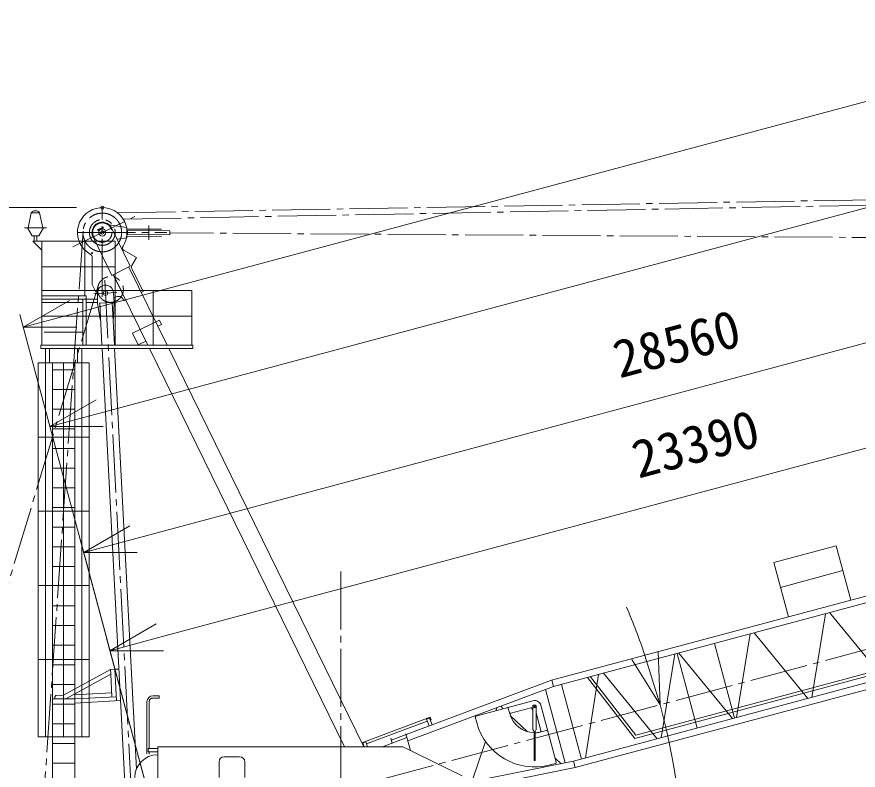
# Model space of a CAD drawing. Units: millimetres, scale not verified. Extents: x -35305 to 35349, y -48327 to 51747.
# Drawn here: x -24586 to -11538, y 16753 to 28435 of the extents above; entities that cross this region are included whole.
import ezdxf
from ezdxf.enums import TextEntityAlignment as Align

# ---------------------------------------------------------------- set-up
doc = ezdxf.new("R2010")
doc.units = ezdxf.units.MM
doc.header["$LTSCALE"] = 100
doc.header["$PDMODE"] = 32
doc.header["$PDSIZE"] = 50
doc.linetypes.add('CHAIN2', pattern=[12, 9, -1, 1, -1])
for name, color, linetype, lineweight in [('0-1_10 常用実線', 3, 'Continuous', 18), ('0-3_12 常用一点鎖線', 3, 'CHAIN2', 18), ('0-4_05 寸法', 7, 'Continuous', 18)]:
    doc.layers.add(name, color=color, linetype=linetype, lineweight=lineweight)
doc.styles.add('ＭＳ ゴシック', font='')
doc.styles.get('ＭＳ ゴシック').set_extended_font_data('MS Gothic')

msp = doc.modelspace()

# ---------------------------------------------------------------- linework, layer by layer
at = {"layer": '0-1_10 常用実線'}
for p, q in [((-24411.3, 25164.6), (-24362.2, 25396.9)), ((-24232.2, 25396.9), (-24362.2, 25396.9)), ((-24183, 25164.6), (-24232.2, 25396.9)), ((-22880.2, 25168.3), (-23153, 25209.1)), ((-24467.2, 25164.6), (-24127.2, 25164.6)), ((-24422.6, 25164.6), (-24348.9, 25036.9)), ((-24171.7, 25164.6), (-24245.4, 25036.9)), ((-23336, 25130.8), (-23246.2, 25174.8)), ((-23336, 25130.8), (-23330.3, 25119.1)), ((-23330.3, 25119.1), (-23240.5, 25163.1)), ((-23246.2, 25174.8), (-23240.5, 25163.1)), ((-23117.1, 25161.2), (-22826, 24566.6)), ((-22880.2, 25168.3), (-22881.3, 25008.3)), ((-22340.4, 25139.7), (-22880.4, 25143.3)), ((-22868.1, 25119.2), (-22868.5, 25057.2)), ((-22868.5, 25057.2), (-22213.5, 25052.9)), ((-22868.1, 25119.2), (-22213.1, 25114.9)), ((-22525.4, 25141), (-22555.4, 25141.2)), ((-22213.1, 25114.9), (-22213.5, 25052.9)), ((-24348.9, 25036.9), (-24245.4, 25036.9)), ((-24339.1, 24955.8), (-24197.2, 24813.9)), ((-24339.1, 24955.8), (-23059.4, 24955.8)), ((-24317.2, 24955.8), (-24317.2, 25036.9)), ((-24277.2, 24955.8), (-24277.2, 25036.9)), ((-24197.2, 23340.8), (-24197.2, 24955.8)), ((-23530.4, 24955.8), (-23530.4, 24105.8)), ((-23404.5, 25020.4), (-23113.4, 24425.9)), ((-23059.4, 24955.8), (-23059.4, 23340.8)), ((-22881.3, 25008.3), (-23032.1, 24987.8)), ((-22341.1, 25029.7), (-22881.1, 25033.3)), ((-22731.7, 24704.3), (-22920.9, 24808.9)), ((-23415.8, 24281.6), (-23415.8, 24707.1)), ((-22731.7, 24704.3), (-22801.9, 24577.2)), ((-24197.2, 24555.8), (-23059.4, 24555.8)), ((-23113.4, 24425.9), (-22826, 24566.6)), ((-22849.6, 24555), (-22255.1, 23340.8)), ((-22803, 24531.1), (-22628.9, 24175.4)), ((-23089.7, 24437.4), (-22552.8, 23340.8)), ((-23089.7, 24437.4), (-22975.7, 24204.4)), ((-23336.7, 24120.1), (-23415.8, 24281.6)), ((-16291.8, 18146), (6865.5, 24351)), ((-24197.2, 24190.8), (-21874.4, 24190.8)), ((-23336.7, 24149.1), (-23336.8, 23991.3)), ((-23086.9, 24155.6), (-23079.1, 24005.8)), ((-22657, 24161.6), (-22628.9, 24175.4)), ((-22474.4, 24190.8), (-22474.4, 23340.8)), ((-21874.4, 23340.8), (-21874.4, 24190.8)), ((-16260.9, 18049.1), (6888.3, 24251.9)), ((-24197.2, 24105.8), (-23510.8, 24105.8)), ((-24197.2, 24055.8), (-23510.8, 24055.8)), ((-23560.8, 24055.8), (-23560.8, 23340.8)), ((-23510.8, 24105.8), (-23510.8, 23340.8)), ((-23510.8, 24055.8), (-23336.7, 24055.8)), ((-23082.6, 24073.1), (-23044.4, 24091.8)), ((-22937.4, 24055.1), (-22925.3, 24030.3)), ((-22925.3, 24030.3), (-22897.2, 24044.1)), ((-24197.2, 24005.8), (-23560.8, 24005.8)), ((-23510.8, 24005.8), (-23336.8, 24005.8)), ((-23336.8, 23991.3), (-23295.8, 23744.1)), ((-23308.8, 23993.8), (-23099, 24004.7)), ((-23299.1, 23994.3), (-23265.6, 23350.8)), ((-23074.1, 23340.8), (-23108.7, 24004.2)), ((-23079.1, 24005.8), (-23086, 23755.1)), ((-24197.2, 23793.2), (-21874.4, 23793.2)), ((-23095.7, 23754.6), (-23086, 23755.1)), ((-23286.1, 23744.6), (-23295.8, 23744.1)), ((-22790.5, 23527.6), (-22374.9, 23731)), ((-22399.4, 23635.5), (-22341.9, 23663.7)), ((-22374.9, 23731), (-22341.9, 23663.7)), ((-24160.8, 23545.8), (-23560.8, 23545.8)), ((-22790.5, 23527.6), (-22702.5, 23347.9)), ((-22702.5, 23347.9), (-22584.6, 23405.7)), ((-24213.8, 23340.8), (-21857.8, 23340.8)), ((-24213.8, 23290.8), (-24213.8, 23340.8)), ((-24213.8, 23290.8), (-21857.8, 23290.8)), ((-24142.8, 23067.8), (-24142.8, 23290.8)), ((-24077.8, 23067.8), (-24077.8, 23290.8)), ((-23643.8, 23067.8), (-23643.8, 23290.8)), ((-23578.8, 23067.8), (-23578.8, 23290.8)), ((-23560.8, 23289.3), (-23560.8, 23290.8)), ((-23262.5, 23290.8), (-22863.3, 15625.7)), ((-22731.8, 16767.3), (-23071.5, 23290.8)), ((-19505, 17115.4), (-22528.4, 23290.8)), ((-19207.3, 17115.4), (-22230.6, 23290.8)), ((-21857.8, 23340.8), (-21857.8, 23290.8)), ((-24257.6, 23067.8), (-23463.9, 23067.8)), ((-24257.6, 23067.8), (-24257.6, 17267.8)), ((-24141.4, 23067.8), (-24141.4, 17267.8)), ((-24077.8, 23071), (-24077.8, 23067.8)), ((-24032.8, 23067.8), (-24032.8, 17267.8)), ((-23860.8, 23067.8), (-23860.8, 17267.8)), ((-23688.8, 23067.8), (-23688.8, 17267.8)), ((-23643.8, 23071), (-23643.8, 23067.8)), ((-23580.1, 23067.8), (-23580.1, 17267.8)), ((-23463.9, 23067.8), (-23463.9, 17267.8)), ((-15951.5, 16891.4), (7199, 23094.5)), ((-15928.3, 16792.4), (7227.7, 22997)), ((-24032.8, 22960.8), (-23688.8, 22960.8)), ((-24032.8, 22655.8), (-23688.8, 22655.8)), ((-24032.8, 22350.8), (-23688.8, 22350.8)), ((-24032.8, 22045.8), (-23688.8, 22045.8)), ((-23463.9, 21917.8), (-24257.6, 21917.8)), ((-24032.8, 21740.8), (-23688.8, 21740.8)), ((-24032.8, 21435.8), (-23688.8, 21435.8)), ((-24032.8, 21130.8), (-23688.8, 21130.8)), ((-23463.9, 20767.8), (-24257.6, 20767.8)), ((-24032.8, 20825.8), (-23688.8, 20825.8)), ((-24032.8, 20520.8), (-23688.8, 20520.8)), ((-12845.1, 19973.9), (-11879.1, 20232.7)), ((-11653.1, 19389), (-11879.1, 20232.7)), ((-24032.8, 20215.8), (-23688.8, 20215.8)), ((-12619, 19130.2), (-12845.1, 19973.9)), ((-24032.8, 19910.8), (-23688.8, 19910.8)), ((-12741.5, 19587.5), (-11775.6, 19846.3)), ((-23463.9, 19617.8), (-24257.6, 19617.8)), ((-24032.8, 19300.8), (-23688.8, 19300.8)), ((-11983.6, 19195.2), (-11148.1, 18178.4)), ((-12257.8, 17881.1), (-12042.6, 19179.4)), ((-24032.8, 18995.8), (-23688.8, 18995.8)), ((-13426.6, 17567.9), (-13211.4, 18866.2)), ((-13152.4, 18882), (-12316.9, 17865.2)), ((-24032.8, 18690.8), (-23688.8, 18690.8)), ((-13456.1, 17560), (-13766.3, 18717.5)), ((-14595.4, 17254.7), (-14380.2, 18553.1)), ((-14037.7, 17404.2), (-14347.8, 18561.7)), ((-14321.2, 18568.9), (-13485.6, 17552.1)), ((-23463.9, 18467.8), (-24257.6, 18467.8)), ((-24032.8, 18385.8), (-23688.8, 18385.8)), ((-23862.3, 17914.8), (-23133.4, 18313.2)), ((-23133.4, 18313.2), (-23068.5, 18316.6)), ((-23130, 18247.6), (-23133.4, 18313.2)), ((-23068.5, 18316.6), (-23003.6, 18320)), ((-23068.5, 18316.6), (-23043, 17827.3)), ((-10993.8, 18319.7), (-15002.4, 17245.6)), ((-11005.2, 18362.2), (-14985.6, 17295.7)), ((-23828.4, 17859.2), (-23126.8, 18242.7)), ((-23111.3, 17888.8), (-23129.7, 18241.1)), ((-23126.8, 18242.7), (-23129.6, 18247.9)), ((-16263.2, 18048.5), (-16289.5, 18146.6)), ((-15565.2, 18235.5), (-15764.8, 16941.4)), ((-15002.4, 17245.6), (-15736.7, 18189.6)), ((-14985.6, 17295.7), (-15690.6, 18201.9)), ((-15489.9, 18255.7), (-14654.4, 17238.9)), ((-24032.8, 18080.8), (-23688.8, 18080.8)), ((-18522.4, 17206.9), (-16260.9, 18049.1)), ((-15827.5, 16924.6), (-16137.6, 18082.1)), ((-23998.2, 17887.7), (-23981.9, 17908.6)), ((-23998.2, 17887.7), (-23995.2, 17887.8)), ((-23998.2, 17887.7), (-23996.7, 17859.2)), ((-23981.9, 17908.6), (-23862.3, 17914.8)), ((-23712.4, 17922.6), (-23114.7, 17953.7)), ((-23688.8, 17858.7), (-23046.4, 17892.2)), ((-22475.6, 17905.1), (-22379, 17905.1)), ((-22379, 17905.1), (-22379, 17871.1)), ((-16080.4, 16863.9), (-16386.1, 18004.9)), ((-24032.8, 17859.2), (-23688.8, 17859.2)), ((-24032.8, 17775.8), (-23688.8, 17775.8)), ((-23688.8, 17793.7), (-22978.1, 17830.7)), ((-22567.6, 17004.1), (-22567.6, 17813.1)), ((-22533.6, 17088.1), (-22533.6, 17813.1)), ((-22475.6, 17871.1), (-22379, 17871.1)), ((-17466.2, 17592.4), (-16582.3, 17829.2)), ((-16581.4, 17382.1), (-16581.4, 17752.6)), ((-16541.4, 17762.6), (-16531.4, 17752.6)), ((-16531.4, 17382.1), (-16531.4, 17752.6)), ((-16459.9, 17758.5), (-16223, 16874.7)), ((-17159.6, 17674.6), (-17144.3, 17720.1)), ((-17043.4, 17705.7), (-17082.6, 17743.1)), ((-16964.8, 17711.2), (-16942.8, 17629.1)), ((-16923, 17634.4), (-16613.6, 17717.3)), ((-16531.4, 17639.3), (-16458.2, 17366.1)), ((-19238.2, 17178.7), (-18174.7, 17574.1)), ((-19162.2, 17160), (-18220.2, 17510.2)), ((-18185.2, 17559.5), (-18232.1, 17542.1)), ((-18232.1, 17542.1), (-18193.3, 17437.8)), ((-18185.2, 17559.5), (-18146.5, 17455.3)), ((-18174.7, 17574.1), (-18159.3, 17532.9)), ((-18173.4, 17527.6), (-18159.3, 17532.9)), ((-17476.8, 17574), (-17454.8, 17491.9)), ((-16668.3, 17348.6), (-16934.5, 17602.1)), ((-24032.8, 17470.8), (-23688.8, 17470.8)), ((-16564.4, 17352.6), (-16581.4, 17382.1)), ((-16370.8, 17368.3), (-16473.3, 17341.3)), ((-23463.9, 17267.8), (-24257.6, 17267.8)), ((-24032.8, 17267.8), (-24032.8, 15127.4)), ((-23688.8, 17267.8), (-23688.8, 15130)), ((-18916.1, 17115.4), (-18535.8, 17257.1)), ((-18786.8, 17251.2), (-18765.5, 17171.5)), ((-18551.6, 17316.1), (-18482.7, 17058.9)), ((-16564.4, 16902.6), (-16564.4, 17352.6)), ((-24032.8, 17165.8), (-23688.8, 17165.8)), ((-19174.1, 17191.8), (-19221, 17174.4)), ((-19221, 17174.4), (-19199, 17115.4)), ((-19218.8, 17138.9), (-19209.1, 17142.5)), ((-19174.1, 17191.8), (-19145.7, 17115.4)), ((-18598.3, 17115.4), (-17678.3, 16665.4)), ((-17523.8, 16587.2), (-17318.6, 17199.7)), ((-22550.6, 17088.1), (-22400.6, 17088.1)), ((-22550.6, 17038.1), (-22550.6, 17088.1)), ((-22550.6, 17038.1), (-22400.6, 17038.1)), ((-22533.6, 17001.6), (-22533.6, 17038.1)), ((-24032.8, 16860.8), (-23688.8, 16860.8)), ((-21450.6, 16640.8), (-21450.6, 16880.8)), ((-21370.6, 16960.8), (-21130.6, 16960.8)), ((-21050.6, 16640.8), (-21050.6, 16880.8)), ((-17725.2, 16536), (-15951.5, 16891.4)), ((-16564.4, 16902.6), (-16548.4, 16902.6)), ((-16315.7, 16834.3), (-16233.6, 16856.3)), ((-16147, 16852.2), (-16241, 16941.7)), ((-15926.7, 16792.8), (-15953, 16890.9)), ((-17765.7, 16424.3), (-15928.3, 16792.4))]:
    msp.add_line(p, q, dxfattribs=at)
for points in [[(-18778.5, 17219.9), (-18548.8, 17305.5), (-16291.8, 18146)], [(-16541.4, 17762.6), (-16571.4, 17762.6), (-16581.4, 17752.6)], [(-16548.4, 16902.6), (-16548.4, 17352.6), (-16531.4, 17382.1)], [(-22400.6, 14923.1), (-22400.6, 17115.4), (-18598.3, 17115.4)]]:
    msp.add_lwpolyline(points, dxfattribs=at)
for centre, radius in [((-23260.8, 25090.8), 55.5), ((-23419.6, 24771.1), 8), ((-23211.7, 24149.1), 35.5), ((-23211.7, 24149.1), 35.5), ((-16556.4, 17732.6), 11)]:
    msp.add_circle(centre, radius, dxfattribs=at)
for centre, radius, start, end in [((-23260.8, 25090.8), 385, 326.80089, 241.8836), ((-24297.2, 25341.5), 85.4, 40.44972, 139.55028), ((-23260.8, 25090.8), 160, 26.0856, 206.0856), ((-22896.8, 24852.6), 50, 146.80089, 241.0856), ((-23465.8, 24707.1), 50, 360, 61.8836), ((-22758.1, 24553.1), 50, 151.0856, 206.0856), ((-23211.7, 24149.1), 125, 71.94016, 179.98146), ((-23211.7, 24149.1), 125, 2.98146, 71.94016), ((-23009.3, 24019.9), 80, 26.0856, 116.0856), ((-22475.6, 17813.1), 92, 90, 180), ((-22475.6, 17813.1), 58, 90, 180), ((-16556.4, 17732.6), 100, 15, 105), ((-16979.3, 17707.3), 15, 15, 105), ((-16556.4, 17732.6), 400, 195, 268.85401), ((-16917.8, 17615.1), 20, 105, 197.86598), ((-16611, 17707.7), 10, 24.59407, 105), ((-16556.4, 17732.6), 50, 204.59407, 240), ((-17462.3, 17577.9), 15, 105, 195), ((-17456.1, 17574.4), 20, 105, 195), ((-16556.4, 17732.6), 930, 195, 285), ((-16477.5, 17360.9), 20, 287.29808, 15), ((-16366.9, 17353.8), 15, 15, 105), ((-16556.4, 17732.6), 400, 271.14599, 282.071), ((-22405.6, 16640.4), 350, 90, 180), ((-21370.6, 16880.8), 80, 90, 180), ((-21130.6, 16880.8), 80, 0, 90), ((-16237.5, 16870.8), 15, 285, 15)]:
    msp.add_arc(centre, radius, start, end, dxfattribs=at)
msp.add_ellipse((-23983.3, 17905.5), major_axis=(2.45, 3.14), ratio=0.379654, start_param=4.712389, end_param=6.2831853, dxfattribs=at)
for p in [(-23260.8, 25475.8), (-23260.8, 25090.8)]:
    msp.add_point(p, dxfattribs=at)
at = {"layer": '0-3_12 常用一点鎖線'}
for p, q in [((-22935.6, 25296.9), (15209.1, 26008.8)), ((-22477.3, 15659.6), (16010.6, 25972.4)), ((-23024.7, 25394.9), (-10737.5, 25608.3)), ((-23260.8, 24090.8), (-23260.8, 25475.8)), ((-23718.6, 24866.7), (-22757.6, 25337.1)), ((-22541.5, 24976.6), (-22540, 25199.5)), ((-23560, 25111.5), (-24156.2, 16490.3)), ((-23645.8, 25090.8), (-22260.8, 25090.8)), ((-10734.3, 25008.3), (-22213.3, 25083.9)), ((-23222.3, 24352.6), (-22746.3, 15212.7)), ((-23325.5, 24264.3), (-25658.9, 16533.1)), ((-23394.5, 24139.5), (-23037.3, 24158.1)), ((-19560.8, -25466), (-19560.8, 19858.5))]:
    msp.add_line(p, q, dxfattribs=at)
for centre, radius in [((-23260.8, 25090.8), 300), ((-23260.8, 25090.8), 200), ((-23260.8, 25090.8), 150), ((-23134, 24206.5), 200)]:
    msp.add_circle(centre, radius, dxfattribs=at)
at = {"layer": '0-4_05 寸法'}
for p, q in [((-23713.4, 23830), (12315.6, 33484)), ((7734.4, 30605.8), (-23300.8, 22290)), ((3264.4, 27312.7), (-22776.9, 20334.9)), ((-23660.8, 25475.8), (-32897.8, 25475.8)), ((-1321.5, 24452.1), (-22369, 18812.5)), ((-22464.3, 16077.2), (-24537.9, 23816.1)), ((-24486.2, 23623), (-23713.4, 23830)), ((-22585.4, 16529.2), (-24125.3, 22276.1)), ((-24073.5, 22082.9), (-23300.8, 22290)), ((-22585.4, 16529.2), (-23601.4, 20321)), ((-23549.7, 20127.8), (-22776.9, 20334.9)), ((-22464.3, 16077.2), (-23193.5, 18798.6)), ((-23141.7, 18605.4), (-22369, 18812.5)), ((-14611.3, 17767.3), (-14844.7, 18532.5))]:
    msp.add_line(p, q, dxfattribs=at)
for points in [[(-23658, 23623), (-24486.2, 23623), (-23768.9, 24037.1)], [(-23245.3, 22082.9), (-24073.5, 22082.9), (-23356.3, 22497)], [(-22721.4, 20127.8), (-23549.7, 20127.8), (-22832.4, 20541.9)], [(-22313.5, 18605.4), (-23141.7, 18605.4), (-22424.5, 19019.5)], [(-14639.7, 18595), (-14611.3, 17767.3), (-15049.7, 18469.9)]]:
    msp.add_lwpolyline(points, dxfattribs=at)
for start, end in [(18.92067, 22.84133), (360, 15)]:
    msp.add_arc((-25906.2, 14740.8), 11693.3, start, end, dxfattribs=at)

# ---------------------------------------------------------------- texts
at = {"layer": '0-4_05 寸法', "style": 'ＭＳ ゴシック'}
for s, p in [('28560', (-15195.7, 22656.1)), ('23390', (-14903.2, 21102.8))]:
    msp.add_text(s, height=586.5, rotation=15, dxfattribs=at).set_placement(p, align=Align.BOTTOM_LEFT)

doc.saveas('drawing.dxf')
